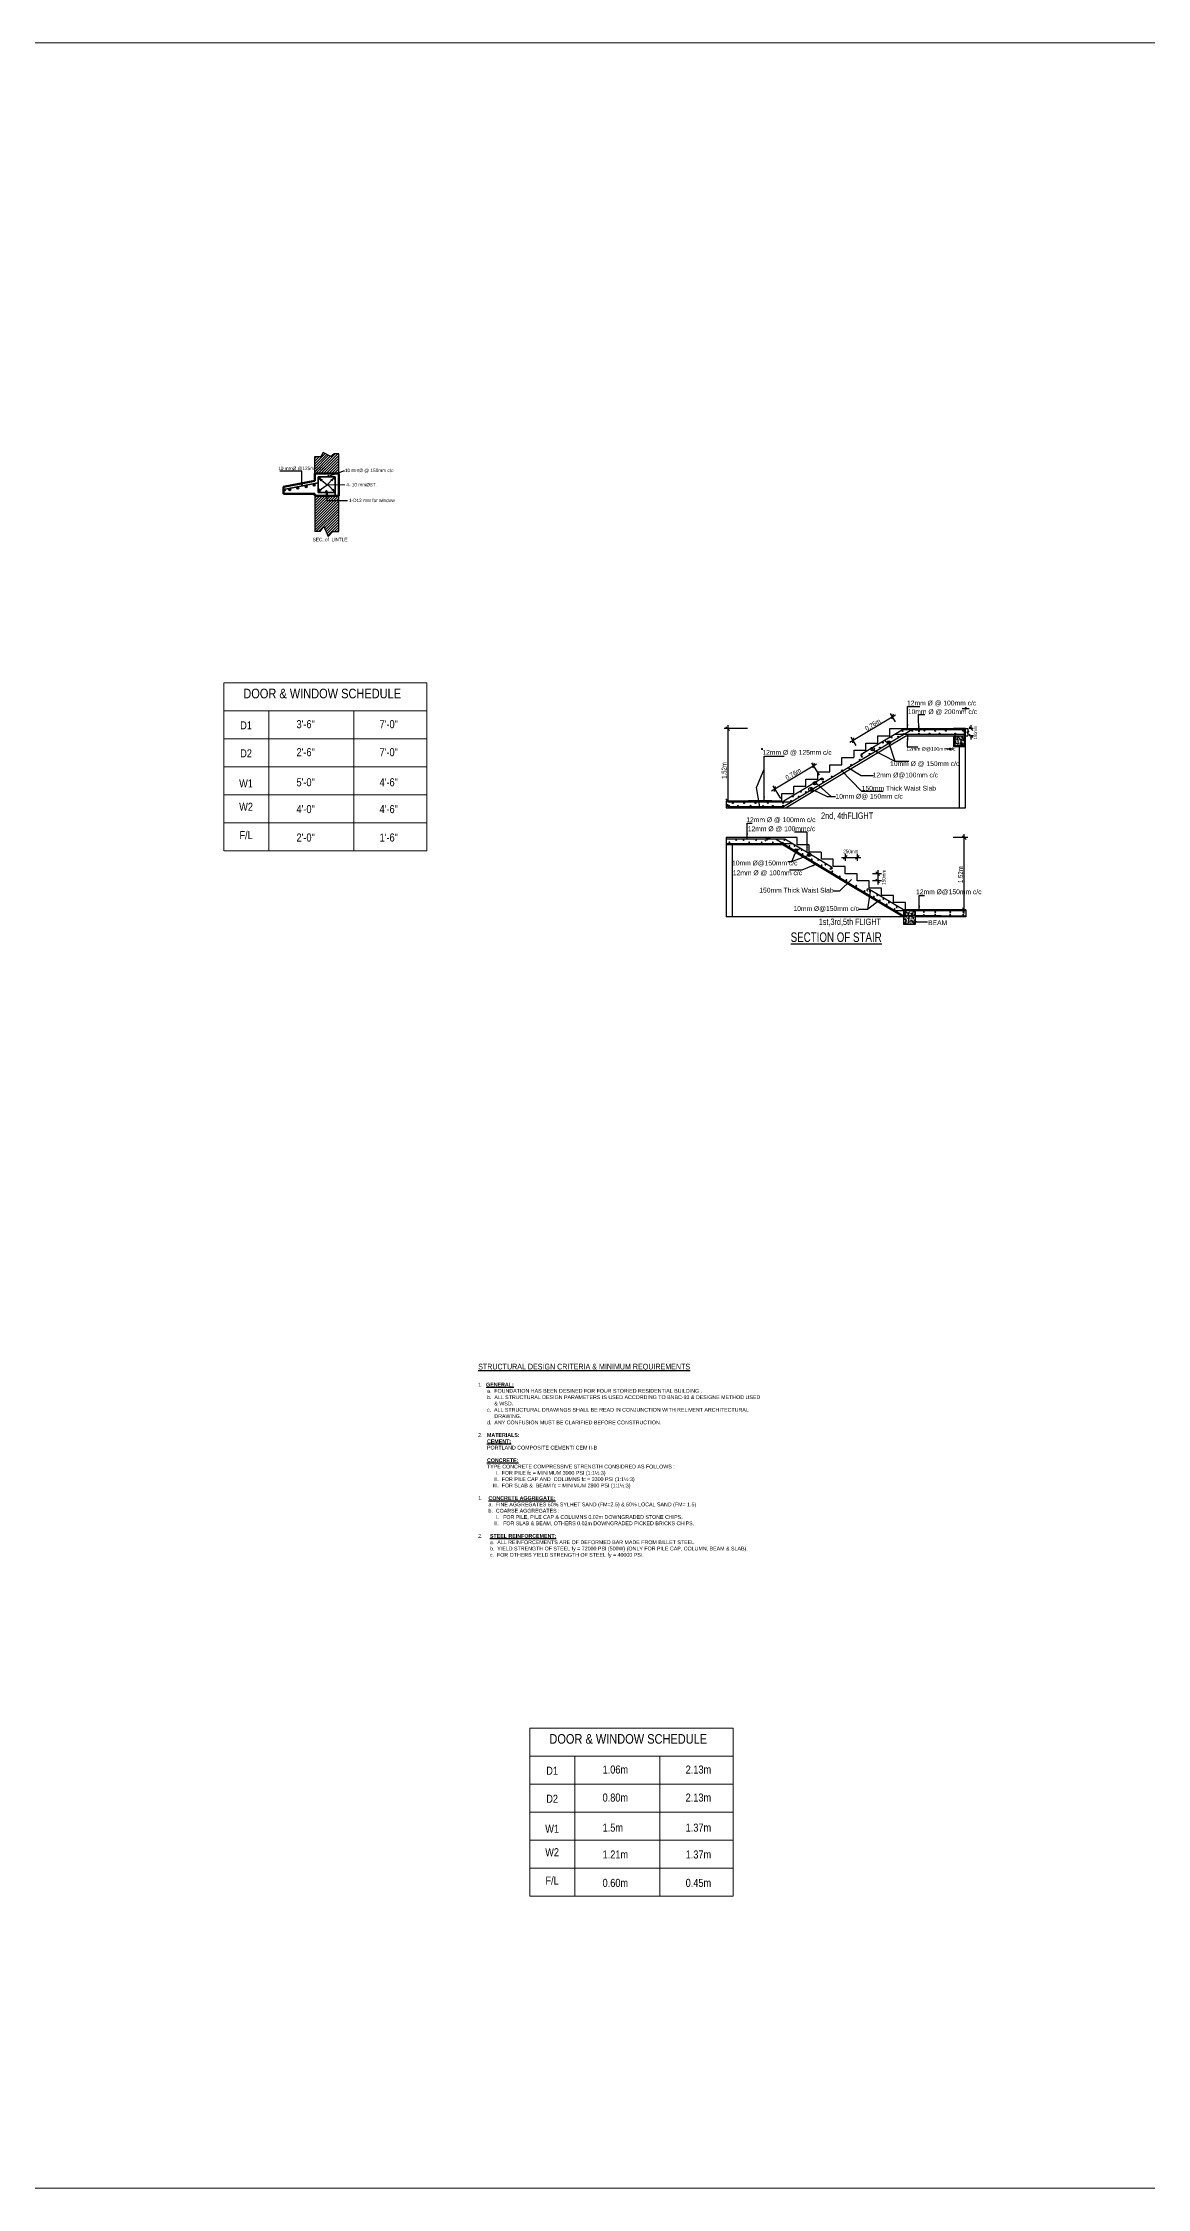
# Model space of a CAD drawing. Header units: inches. Extents: x -4010 to 92088, y -38563 to -1318.
# Drawn here: x 33774 to 34601, y -17502 to -15893 of the extents above; entities that cross this region are included whole.
import ezdxf

# ---------------------------------------------------------------- set-up
doc = ezdxf.new("R2010")
doc.units = ezdxf.units.IN
doc.header["$MEASUREMENT"] = 0
for name, color, linetype, lineweight in [('1-FOUNDATION DIM', 31, 'Continuous', 5), ('Co', 22, 'Continuous', 30), ('Column', 2, 'Continuous', 50), ('DIM', 7, 'Continuous', 15), ('R0D', 1, 'Continuous', 35), ('wall-2', 7, 'Continuous', 25)]:
    doc.layers.add(name, color=color, linetype=linetype, lineweight=lineweight)
for name, color, linetype in [('FUNITURE', 11, 'Continuous'), ('Hatch', 3, 'Continuous'), ('TEX', 7, 'Continuous'), ('wall', 3, 'Continuous')]:
    doc.layers.add(name, color=color, linetype=linetype)
doc.styles.add('DIMTXT', font='arial.ttf', dxfattribs={"height": 6})
doc.styles.get("Standard").update_dxf_attribs({"font": 'ARIALN.TTF'})
doc.styles.add('STYLE20', font='swisscl.ttf')
doc.dimstyles.new('_30', dxfattribs={"dimscale": 0.4, "dimtxt": 7, "dimasz": 5, "dimexe": 6, "dimexo": 2, "dimgap": 2, "dimtad": 1, "dimdec": 0, "dimzin": 3, "dimdsep": 46, "dimlunit": 3, "dimtxsty": 'Standard', "dimblk": 'OBLIQUE', "dimcen": 0, "dimdle": 5, "dimclrt": 7, "dimazin": 0, "dimtfac": 0.0375, "dimtdec": 0, "dimtofl": 0, "dimtmove": 0, "dimatfit": 3, "dimldrblk": 'OPEN30', "dimfxl": 6, "dimtvp": 0.8, "dimtolj": 1, "dimtzin": 0, "dimlwe": -1, "dimarcsym": 0})
doc.dimstyles.new('STANDARD_WS', dxfattribs={"dimtxt": 0.18, "dimasz": 0.18, "dimexe": 0.18, "dimexo": 0.0625, "dimgap": 0.09, "dimtad": 0, "dimtih": 1, "dimtoh": 1, "dimdec": 4, "dimzin": 0, "dimdsep": 46, "dimlunit": 4, "dimtxsty": 'Standard', "dimcen": 0.09, "dimadec": 0, "dimazin": 0, "dimtfac": 1, "dimtdec": 4, "dimtofl": 0, "dimtmove": 0, "dimatfit": 3, "dimfxl": 1, "dimfrac": 2, "dimtolj": 1, "dimtzin": 0, "dimarcsym": 0})

# ---------------------------------------------------------------- blocks, each defined once
blk = doc.blocks.new('_Oblique')
at = {"color": 0, "linetype": 'ByBlock', "lineweight": -2}
blk.add_line((-0.5, -0.5), (0.5, 0.5), dxfattribs=at)
blk = doc.blocks.new('_Open30')
at = {"color": 0, "linetype": 'ByBlock', "lineweight": -2}
for p, q in [((-1, 0.27), (0, 0)), ((0, 0), (-1, -0.27)), ((0, 0), (-1, 0))]:
    blk.add_line(p, q, dxfattribs=at)

msp = doc.modelspace()

# ---------------------------------------------------------------- hatches: boundary and pattern name
at = {"layer": 'FUNITURE'}
h = msp.add_hatch(dxfattribs=at)
h.set_pattern_fill('AR-CONC', color=0, scale=0.45144, style=0)
h.set_pattern_definition([(50, (21478.2394, -22225.1335), (3.23799937, -0.28328824), [0.33858, -3.72438]), (355, (21478.2394, -22225.1335), (-0.626379, 3.3956962), [0.270864, -2.979504]), (100.4514, (21478.5093, -22225.157), (2.61162275, 3.1124059), [0.2877487, -3.16523595]), (46.1842, (21478.2394, -22224.2307), (4.817953, -0.747219), [0.50787, -5.58657]), (96.6356, (21478.641, -22224.293), (4.2194413, 4.3975577), [0.431623, -4.7478532]), (351.1842, (21478.2394, -22224.2307), (4.2194379, 4.397561), [0.406296, -4.469256]), (21, (21478.691, -22224.4564), (2.6946772, -1.8175827), [0.33858, -3.72438]), (326, (21478.691, -22224.4564), (1.0984227, 3.2736174), [0.270864, -2.979504]), (71.4514, (21478.9154, -22224.608), (3.793101, 1.4560317), [0.2877487, -3.16523595]), (37.5, (21478.2394, -22225.1335), (0.05489445, 1.50281601), [0, -2.9433888, 0, -3.024648, 0, -2.99079]), (7.5, (21478.2394, -22225.1335), (1.18760112, 1.78053223), [0, -1.7245008, 0, -2.8756728, 0, -1.139886]), (327.5, (21477.2327, -22225.1335), (2.40988801, -0.10182171), [0, -1.1286, 0, -3.521232, 0, -4.672404]), (317.5, (21476.7813, -22225.1335), (2.63273564, 0.45191393), [0, -1.46718, 0, -2.3384592, 0, -3.318084])])
h.paths.add_polyline_path([(34456.88, -16420.142), (34464.092, -16420.142), (34464.092, -16412.93), (34456.88, -16412.93)], flags=17)
h.paths.add_polyline_path([(34456.88, -16420.142), (34456.88, -16412.93), (34455.979, -16412.93), (34455.979, -16421.043), (34464.993, -16421.043), (34464.993, -16412.93), (34464.092, -16412.93), (34464.092, -16414.282), (34464.092, -16420.142)])
h = msp.add_hatch(dxfattribs=at)
h.set_pattern_fill('AR-CONC', color=0, scale=0.45144, style=0)
h.set_pattern_definition([(50, (21478.3093, -22228.588), (3.23799937, -0.28328824), [0.33858, -3.72438]), (355, (21478.3093, -22228.588), (-0.626379, 3.3956962), [0.270864, -2.979504]), (100.4514, (21478.5792, -22228.6117), (2.61162275, 3.1124059), [0.2877487, -3.16523595]), (46.1842, (21478.3093, -22227.6852), (4.817953, -0.747219), [0.50787, -5.58657]), (96.6356, (21478.711, -22227.7475), (4.2194413, 4.3975577), [0.431623, -4.7478532]), (351.1842, (21478.3093, -22227.685), (4.2194379, 4.397561), [0.406296, -4.469256]), (21, (21478.7608, -22227.911), (2.6946772, -1.8175827), [0.33858, -3.72438]), (326, (21478.7608, -22227.911), (1.0984227, 3.2736174), [0.270864, -2.979504]), (71.4514, (21478.9853, -22228.0624), (3.793101, 1.4560317), [0.2877487, -3.16523595]), (37.5, (21478.3093, -22228.5881), (0.05489445, 1.50281601), [0, -2.9433888, 0, -3.024648, 0, -2.99079]), (7.5, (21478.3093, -22228.5881), (1.18760112, 1.78053223), [0, -1.7245008, 0, -2.8756728, 0, -1.139886]), (327.5, (21477.3026, -22228.5881), (2.40988801, -0.10182171), [0, -1.1286, 0, -3.521232, 0, -4.672404]), (317.5, (21476.8512, -22228.5881), (2.63273564, 0.45191393), [0, -1.46718, 0, -2.3384592, 0, -3.318084])])
h.paths.add_polyline_path([(34427.365, -16547.848), (34418.6, -16547.848), (34418.351, -16547.698), (34418.351, -16554.158), (34427.365, -16554.158)])
h.paths.add_polyline_path([(34427.365, -16544.243), (34419.599, -16544.243), (34418.351, -16544.243), (34418.351, -16547.698), (34418.6, -16547.848), (34427.365, -16547.848)])
h.paths.add_polyline_path([(34426.242, -16544.976, -1), (34426.918, -16544.976, -1)], flags=16)
h.paths.add_polyline_path([(34426.872, -16547.229, -1), (34426.196, -16547.229, -1)], flags=16)
h.paths.add_polyline_path([(34419.596, -16544.942, 1), (34420.272, -16544.942, 1)], flags=16)
h.paths.add_polyline_path([(34419.152, -16547.051, 1), (34418.476, -16547.051, 1)], flags=16)
h.paths.add_polyline_path([(34427.365, -16543.341), (34419.849, -16543.341), (34418.351, -16543.341), (34418.351, -16543.494), (34419.599, -16544.243), (34427.365, -16544.243)])
at = {"layer": 'Hatch', "linetype": 'ByBlock', "lineweight": 18}
h = msp.add_hatch(dxfattribs=at)
h.set_pattern_fill('ANSI31', color=256, scale=11.25, style=0)
h.set_pattern_definition([(45, (13443.2926, -22063.9652), (-0.99436891, 0.99436891), [])])
h.paths.add_polyline_path([(33995.214, -16232.996), (33977.168, -16232.996), (33977.168, -16259.715), (33981.293, -16259.715), (33983.918, -16255.965), (33987.293, -16263.465), (33990.668, -16259.715), (33995.214, -16259.715)])
h.paths.add_polyline_path([(33995.214, -16201.59), (33991.793, -16201.59), (33989.168, -16203.465), (33983.543, -16200.465), (33981.668, -16203.465), (33977.168, -16203.465), (33977.168, -16216.215), (33995.214, -16216.215)])
at = {"layer": 'R0D', "ltscale": 100}
for points in [[(33959.168, -16228.215, 1), (33957.668, -16228.215, 1)], [(33965.168, -16227.09, 1), (33963.668, -16227.09, 1)], [(33971.543, -16225.965, 1), (33970.043, -16225.965, 1)], [(33977.543, -16224.84, 1), (33976.043, -16224.84, 1)], [(33979.588, -16219.792, 1), (33981.651, -16219.792, 1)], [(33990.84, -16219.792, 1), (33992.902, -16219.792, 1)], [(33979.588, -16229.554, 1), (33981.651, -16229.554, 1)], [(33984.863, -16229.668, 1), (33986.925, -16229.668, 1)], [(33990.84, -16229.554, 1), (33992.902, -16229.554, 1)]]:
    msp.add_hatch(color=256, dxfattribs=at).paths.add_polyline_path(points)

# ---------------------------------------------------------------- linework, layer by layer
at = {"lineweight": 30, "ltscale": 28}
for p, q in [((34286.671, -16404.817), (34286.671, -16462.509)), ((34378.273, -16417.672), (34412.498, -16397.137)), ((34412.491, -16402.383), (34408.787, -16396.21)), ((34410.642, -16396.673), (34409.715, -16400.384)), ((34468.936, -16404.817), (34468.936, -16407.522)), ((34301.473, -16407.522), (34283.967, -16407.522)), ((34285.34, -16406.198), (34288.044, -16408.902)), ((34382.905, -16420.135), (34379.201, -16413.961)), ((34381.056, -16414.425), (34380.129, -16418.135)), ((34470.516, -16407.522), (34467.566, -16407.522)), ((34468.936, -16412.93), (34467.566, -16412.93)), ((34470.288, -16408.874), (34467.584, -16406.169)), ((34467.584, -16411.578), (34470.288, -16414.282)), ((34470.516, -16412.93), (34468.338, -16412.93)), ((34468.936, -16412.93), (34468.936, -16415.635)), ((34319.561, -16454.183), (34353.222, -16433.986)), ((34349.512, -16433.058), (34355.153, -16442.46)), ((34351.367, -16433.522), (34350.439, -16437.233)), ((34320.488, -16450.472), (34326.13, -16459.874)), ((34322.344, -16450.936), (34321.416, -16454.646)), ((34285.319, -16460.256), (34288.023, -16462.96)), ((34319.815, -16461.608), (34302.309, -16461.608)), ((34374.777, -16501.362), (34374.777, -16506.597)), ((34383.791, -16501.362), (34383.791, -16506.597)), ((34466.639, -16489.255), (34455.587, -16489.255)), ((34462.582, -16487.903), (34465.287, -16490.607)), ((34463.934, -16546.045), (34463.934, -16486.551)), ((34372.073, -16504.067), (34386.496, -16504.067)), ((34376.129, -16502.714), (34373.425, -16505.419)), ((34385.144, -16502.714), (34382.439, -16505.419)), ((34401.837, -16516.298), (34395.163, -16516.298)), ((34400.484, -16517.65), (34397.78, -16514.946)), ((34399.132, -16513.594), (34399.132, -16524.411)), ((34401.837, -16521.707), (34395.163, -16521.707)), ((34400.484, -16523.059), (34397.78, -16520.355)), ((34443.903, -16543.341), (34432.852, -16543.341)), ((34462.582, -16541.989), (34465.287, -16544.693))]:
    msp.add_line(p, q, dxfattribs=at)
at = {"color": 0, "lineweight": 25, "ltscale": 28}
for p, q in [((34462.475, -16392.368), (34467.747, -16392.368)), ((34437.93, -16422.781), (34437.93, -16422.781)), ((34450.679, -16422.781), (34455.95, -16422.781))]:
    msp.add_line(p, q, dxfattribs=at)
for p, q in [((34465.997, -16410.188), (34465.922, -16410.188)), ((34465.922, -16410.188), (34466.677, -16411.183)), ((34467.466, -16410.188), (34465.997, -16410.188)), ((34466.677, -16407.522), (34466.677, -16409.246)), ((34466.677, -16409.246), (34467.466, -16410.188)), ((34466.677, -16411.183), (34466.677, -16412.93))]:
    msp.add_line(p, q)
for points, const_width in [([(34465.591, -16392.368, -1), (34464.631, -16392.368, -1)], 0.96), ([(34311.967, -16422.781, 1), (34312.767, -16422.781, 1)], 0.8), ([(34453.795, -16422.781, -1), (34452.835, -16422.781, -1)], 0.96)]:
    msp.add_lwpolyline(points, format="xyb", close=True, dxfattribs=dict(at, const_width=const_width))
at = {"layer": '1-FOUNDATION DIM'}
msp.add_lwpolyline([(28242.348, -15893.413), (37083.326, -15893.413), (37083.326, -17501.775), (28242.348, -17501.775)], close=True, dxfattribs=at)
at = {"layer": 'Column'}
for p, q in [((33953.918, -16226.34), (33977.168, -16221.84)), ((33953.918, -16231.59), (33953.918, -16226.34)), ((33977.168, -16216.215), (33995.214, -16216.215)), ((33977.168, -16221.84), (33977.168, -16216.215)), ((33995.214, -16216.215), (33995.214, -16232.996)), ((33977.168, -16231.59), (33953.918, -16231.59)), ((33977.168, -16232.996), (33977.168, -16231.59)), ((33977.168, -16232.996), (33995.214, -16232.996))]:
    msp.add_line(p, q, dxfattribs=at)
at = {"layer": 'Column', "color": 0, "linetype": 'ByBlock', "lineweight": 18}
for p, q in [((33979.746, -16218.793), (33979.746, -16218.793)), ((33979.746, -16218.793), (33979.746, -16222.965)), ((33909.06, -16373.212), (34061.31, -16373.212)), ((33909.06, -16373.212), (33909.06, -16436.212)), ((34061.31, -16373.212), (34061.31, -16436.212)), ((33909.06, -16394.212), (34061.31, -16394.212)), ((33942.81, -16394.212), (33942.81, -16436.212)), ((34006.56, -16394.212), (34006.56, -16436.212)), ((33909.06, -16415.212), (34061.31, -16415.212)), ((33909.06, -16436.212), (33909.06, -16499.212)), ((33909.06, -16436.212), (34061.31, -16436.212)), ((33909.06, -16436.212), (34061.31, -16436.212)), ((33942.81, -16436.212), (33942.81, -16499.212)), ((34006.56, -16436.212), (34006.56, -16499.212)), ((34061.31, -16436.212), (34061.31, -16499.212)), ((33909.06, -16457.212), (34061.31, -16457.212)), ((33909.06, -16478.212), (34061.31, -16478.212)), ((33909.06, -16499.212), (34061.31, -16499.212)), ((34138.421, -17156.994), (34290.671, -17156.994)), ((34138.421, -17156.994), (34138.421, -17219.994)), ((34290.671, -17156.994), (34290.671, -17219.994)), ((34138.421, -17177.994), (34290.671, -17177.994)), ((34172.171, -17177.994), (34172.171, -17219.994)), ((34235.921, -17177.994), (34235.921, -17219.994)), ((34138.421, -17198.994), (34290.671, -17198.994)), ((34138.421, -17219.994), (34138.421, -17282.994)), ((34138.421, -17219.994), (34290.671, -17219.994)), ((34138.421, -17219.994), (34290.671, -17219.994)), ((34172.171, -17219.994), (34172.171, -17282.994)), ((34235.921, -17219.994), (34235.921, -17282.994)), ((34290.671, -17219.994), (34290.671, -17282.994)), ((34138.421, -17240.994), (34290.671, -17240.994)), ((34138.421, -17261.994), (34290.671, -17261.994)), ((34138.421, -17282.994), (34290.671, -17282.994))]:
    msp.add_line(p, q, dxfattribs=at)
at = {"layer": 'DIM'}
msp.add_line((33986.543, -16224.691), (33999.684, -16224.691), dxfattribs=at)
at = {"layer": 'R0D', "ltscale": 100}
for p, q in [((33955.418, -16227.925), (33979.746, -16223.216)), ((33979.746, -16218.793), (33992.636, -16218.793)), ((33979.746, -16218.793), (33979.746, -16230.418)), ((33992.636, -16218.793), (33992.636, -16232.996)), ((33979.746, -16230.418), (33992.636, -16230.418))]:
    msp.add_line(p, q, dxfattribs=at)
for centre in [(33958.418, -16228.215), (33964.418, -16227.09), (33970.793, -16225.965), (33976.793, -16224.84)]:
    msp.add_circle(centre, 0.75, dxfattribs=at)
msp.add_arc((33955.418, -16228.59), 0.665, 90, 270, dxfattribs=at)
at = {"layer": 'wall'}
for p, q in [((33977.168, -16216.215), (33977.168, -16203.465)), ((33977.168, -16203.465), (33981.668, -16203.465)), ((33983.543, -16200.465), (33981.668, -16203.465)), ((33989.168, -16203.465), (33983.543, -16200.465)), ((33991.793, -16201.59), (33989.168, -16203.465)), ((33995.214, -16201.59), (33991.793, -16201.59)), ((33995.214, -16216.215), (33995.214, -16201.59)), ((33977.168, -16232.996), (33977.168, -16259.715)), ((33995.214, -16259.715), (33995.214, -16232.996)), ((33981.293, -16259.715), (33977.168, -16259.715)), ((33981.293, -16259.715), (33983.918, -16255.965)), ((33983.918, -16255.965), (33987.293, -16263.465)), ((33987.293, -16263.465), (33990.668, -16259.715)), ((33990.668, -16259.715), (33995.214, -16259.715))]:
    msp.add_line(p, q, dxfattribs=at)
at = {"layer": 'wall-2', "linetype": 'Continuous'}
for p, q in [((34420.572, -16412.93), (34375.496, -16439.975)), ((34390.279, -16418.339), (34399.293, -16418.339)), ((34390.279, -16423.747), (34390.279, -16418.339)), ((34399.293, -16418.339), (34399.293, -16412.93)), ((34399.293, -16412.93), (34408.307, -16412.93)), ((34408.307, -16407.522), (34464.993, -16407.522)), ((34408.307, -16412.93), (34408.307, -16407.522)), ((34420.572, -16412.93), (34453.379, -16412.93)), ((34420.572, -16412.93), (34464.993, -16412.93)), ((34460.486, -16467.016), (34460.486, -16421.043)), ((34464.993, -16407.522), (34466.677, -16407.522)), ((34464.993, -16412.93), (34466.677, -16412.93)), ((34464.993, -16467.016), (34464.993, -16421.043)), ((34363.236, -16434.565), (34372.25, -16434.565)), ((34363.236, -16439.973), (34363.236, -16434.565)), ((34372.25, -16434.565), (34372.25, -16429.156)), ((34372.25, -16429.156), (34381.264, -16429.156)), ((34400.541, -16422.846), (34374.569, -16438.43)), ((34381.264, -16423.747), (34390.279, -16423.747)), ((34381.264, -16423.747), (34381.264, -16429.156)), ((34375.496, -16439.975), (34330.428, -16467.016)), ((34336.192, -16450.791), (34345.207, -16450.791)), ((34336.192, -16456.199), (34336.192, -16450.791)), ((34345.207, -16445.382), (34354.221, -16445.382)), ((34345.207, -16450.791), (34345.207, -16445.382)), ((34354.221, -16439.973), (34363.236, -16439.973)), ((34354.221, -16445.382), (34354.221, -16439.973)), ((34285.547, -16461.608), (34327.178, -16461.608)), ((34285.547, -16461.608), (34285.547, -16467.016)), ((34285.547, -16467.016), (34464.993, -16467.016)), ((34300.492, -16462.509), (34327.428, -16462.509)), ((34300.492, -16466.115), (34328.427, -16466.115)), ((34327.178, -16461.608), (34327.178, -16456.199)), ((34327.178, -16456.199), (34336.192, -16456.199)), ((34338.72, -16489.255), (34285.617, -16489.255)), ((34285.617, -16489.255), (34285.617, -16494.664)), ((34328.207, -16494.664), (34285.617, -16494.664)), ((34285.617, -16494.664), (34285.617, -16548.75)), ((34290.125, -16494.664), (34290.125, -16548.75)), ((34328.207, -16494.664), (34381.009, -16526.345)), ((34337.471, -16499.171), (34381.473, -16525.572)), ((34338.72, -16494.664), (34338.72, -16489.255)), ((34347.734, -16494.664), (34338.72, -16494.664)), ((34347.734, -16500.072), (34347.734, -16494.664)), ((34356.748, -16500.072), (34347.734, -16500.072)), ((34356.748, -16500.072), (34356.748, -16505.481)), ((34365.763, -16505.481), (34356.748, -16505.481)), ((34365.763, -16510.889), (34365.763, -16505.481)), ((34374.777, -16510.889), (34365.763, -16510.889)), ((34374.777, -16516.298), (34374.777, -16510.889)), ((34383.791, -16516.298), (34374.777, -16516.298)), ((34383.791, -16521.707), (34383.791, -16516.298)), ((34381.009, -16526.345), (34418.351, -16548.75)), ((34381.473, -16525.572), (34418.6, -16547.848)), ((34392.806, -16521.707), (34383.791, -16521.707)), ((34392.806, -16527.115), (34392.806, -16521.707)), ((34401.82, -16527.115), (34392.806, -16527.115)), ((34401.82, -16532.524), (34401.82, -16527.115)), ((34410.835, -16532.524), (34401.82, -16532.524)), ((34410.835, -16537.933), (34410.835, -16532.524)), ((34418.351, -16548.75), (34285.617, -16548.75)), ((34419.849, -16537.933), (34410.835, -16537.933)), ((34446.535, -16547.848), (34418.6, -16547.848)), ((34446.535, -16544.243), (34419.599, -16544.243)), ((34419.849, -16543.341), (34419.849, -16537.933)), ((34465.063, -16543.341), (34419.849, -16543.341)), ((34446.535, -16548.75), (34427.365, -16548.75)), ((34465.063, -16548.75), (34427.365, -16548.75)), ((34465.063, -16543.341), (34465.063, -16548.75))]:
    msp.add_line(p, q, dxfattribs=at)
for points in [[(34424.58, -16408.423), (34374.569, -16438.43)], [(34417.571, -16408.423), (34386.812, -16426.879)], [(34464.993, -16412.029), (34411.562, -16412.029)], [(34464.993, -16408.423), (34417.571, -16408.423)], [(34455.979, -16412.93), (34455.979, -16421.043), (34464.993, -16421.043), (34464.993, -16407.522), (34455.979, -16407.522), (34455.979, -16407.522)], [(34456.88, -16412.029), (34456.88, -16420.142), (34464.092, -16420.142), (34464.092, -16408.423), (34464.092, -16408.423)], [(34464.092, -16408.423), (34464.092, -16414.282), (34462.889, -16415.34)], [(34286.623, -16462.509), (34327.428, -16462.509), (34354.308, -16446.381)], [(34374.569, -16438.43), (34328.427, -16466.115), (34286.671, -16466.115)], [(34286.671, -16466.115), (34286.671, -16464.259)], [(34317.591, -16462.509), (34334.436, -16462.509)], [(34285.617, -16490.156), (34329.456, -16490.156), (34361.147, -16509.171)], [(34285.617, -16493.762), (34335.465, -16493.762)], [(34322.447, -16490.156), (34381.473, -16525.572)], [(34381.473, -16525.572), (34418.6, -16547.848), (34465.063, -16547.848)], [(34465.063, -16544.243), (34419.599, -16544.243), (34393.268, -16528.444)], [(34429.436, -16544.243), (34412.591, -16544.243)]]:
    msp.add_lwpolyline(points, dxfattribs=at)
for points in [[(34400.999, -16421.674, -1), (34400.323, -16421.674, -1)], [(34403.253, -16417.987, -1), (34402.577, -16417.987, -1)], [(34407.768, -16417.836, -1), (34407.092, -16417.836, -1)], [(34409.865, -16414.149, -1), (34409.189, -16414.149, -1)], [(34414.756, -16413.572, -1), (34414.08, -16413.572, -1)], [(34418.11, -16409.276, -1), (34417.434, -16409.276, -1)], [(34418.853, -16411.637, -1), (34418.177, -16411.637, -1)], [(34425.305, -16409.13, -1), (34424.629, -16409.13, -1)], [(34430.334, -16411.324, -1), (34429.658, -16411.324, -1)], [(34434.559, -16409.035, -1), (34433.883, -16409.035, -1)], [(34438.171, -16411.181, -1), (34437.495, -16411.181, -1)], [(34442.555, -16409.224, -1), (34441.879, -16409.224, -1)], [(34445.629, -16411.163, -1), (34444.953, -16411.163, -1)], [(34450.553, -16409.224, -1), (34449.877, -16409.224, -1)], [(34457.518, -16411.163, -1), (34456.842, -16411.163, -1)], [(34463.504, -16409.224, -1), (34462.828, -16409.224, -1)], [(34379.518, -16434.749, -1), (34378.842, -16434.749, -1)], [(34386.13, -16430.861, -1), (34385.453, -16430.861, -1)], [(34387.384, -16427.351, -1), (34386.708, -16427.351, -1)], [(34393.362, -16426.42, -1), (34392.686, -16426.42, -1)], [(34395.579, -16422.728, -1), (34394.903, -16422.728, -1)], [(34349.509, -16452.745, -1), (34348.833, -16452.745, -1)], [(34352.378, -16448.488, -1), (34351.701, -16448.488, -1)], [(34357.348, -16445.706, -1), (34356.672, -16445.706, -1)], [(34358.56, -16447.314, -1), (34357.884, -16447.314, -1)], [(34364.992, -16443.495, -1), (34364.315, -16443.495, -1)], [(34372.799, -16438.87, -1), (34372.123, -16438.87, -1)], [(34288.173, -16465.371, -1), (34287.497, -16465.371, -1)], [(34290.882, -16463.344, -1), (34290.206, -16463.344, -1)], [(34294.726, -16465.371, -1), (34294.05, -16465.371, -1)], [(34299.335, -16463.344, -1), (34298.659, -16463.344, -1)], [(34304.024, -16465.371, -1), (34303.348, -16465.371, -1)], [(34307.946, -16463.314, -1), (34307.27, -16463.314, -1)], [(34313.674, -16465.588, -1), (34312.997, -16465.588, -1)], [(34317.151, -16463.22, -1), (34316.475, -16463.22, -1)], [(34320.831, -16465.496, -1), (34320.155, -16465.496, -1)], [(34328.551, -16465.317, -1), (34327.875, -16465.317, -1)], [(34328.687, -16463.243, -1), (34328.01, -16463.243, -1)], [(34334.521, -16461.768, -1), (34333.844, -16461.768, -1)], [(34335.908, -16458.432, -1), (34335.232, -16458.432, -1)], [(34340.283, -16458.475, -1), (34339.607, -16458.475, -1)], [(34341.853, -16454.925, -1), (34341.177, -16454.925, -1)], [(34345.481, -16455.104, -1), (34344.805, -16455.104, -1)], [(34287.591, -16492.896, 1), (34288.267, -16492.896, 1)], [(34292.728, -16490.958, 1), (34293.405, -16490.958, 1)], [(34298.229, -16490.958, 1), (34298.905, -16490.958, 1)], [(34302.442, -16492.896, 1), (34303.118, -16492.896, 1)], [(34307.579, -16490.958, 1), (34308.255, -16490.958, 1)], [(34311.792, -16492.896, 1), (34312.468, -16492.896, 1)], [(34316.019, -16490.768, 1), (34316.695, -16490.768, 1)], [(34320.128, -16492.915, 1), (34320.804, -16492.915, 1)], [(34327.605, -16493.058, 1), (34328.281, -16493.058, 1)], [(34328.784, -16490.864, 1), (34329.461, -16490.864, 1)], [(34332.677, -16495.647, 1), (34333.353, -16495.647, 1)], [(34336.383, -16495.344, 1), (34337.059, -16495.344, 1)], [(34337.716, -16498.717, 1), (34338.393, -16498.717, 1)], [(34341.75, -16498.43, 1), (34342.426, -16498.43, 1)], [(34342.446, -16501.737, 1), (34343.122, -16501.737, 1)], [(34347.493, -16502.064, 1), (34348.169, -16502.064, 1)], [(34349.297, -16505.754, 1), (34349.973, -16505.754, 1)], [(34354.137, -16506.041, 1), (34354.813, -16506.041, 1)], [(34356.764, -16510.031, 1), (34357.44, -16510.031, 1)], [(34359.573, -16509.437, 1), (34360.249, -16509.437, 1)], [(34363.955, -16511.948, 1), (34364.631, -16511.948, 1)], [(34364.737, -16514.74, 1), (34365.414, -16514.74, 1)], [(34370.359, -16518.495, 1), (34371.035, -16518.495, 1)], [(34375.327, -16521.159, 1), (34376.003, -16521.159, 1)], [(34382.725, -16525.37, 1), (34383.401, -16525.37, 1)], [(34388.945, -16529.354, 1), (34389.621, -16529.354, 1)], [(34392.805, -16529.19, 1), (34393.481, -16529.19, 1)], [(34395.953, -16533.622, 1), (34396.629, -16533.622, 1)], [(34398.411, -16532.355, 1), (34399.088, -16532.355, 1)], [(34400.286, -16536.277, 1), (34400.963, -16536.277, 1)], [(34402.965, -16535.184, 1), (34403.641, -16535.184, 1)], [(34405.499, -16539.445, 1), (34406.175, -16539.445, 1)], [(34407.157, -16537.831, 1), (34407.833, -16537.831, 1)], [(34411.464, -16542.953, 1), (34412.14, -16542.953, 1)], [(34413.014, -16541.382, 1), (34413.69, -16541.382, 1)], [(34418.476, -16547.051, 1), (34419.152, -16547.051, 1)], [(34419.596, -16544.942, 1), (34420.272, -16544.942, 1)], [(34426.196, -16547.229, 1), (34426.872, -16547.229, 1)], [(34426.242, -16544.976, 1), (34426.918, -16544.976, 1)], [(34433.353, -16544.953, 1), (34434.03, -16544.953, 1)], [(34433.353, -16547.322, 1), (34434.03, -16547.322, 1)], [(34441.819, -16547.105, 1), (34442.495, -16547.105, 1)], [(34441.888, -16545.077, 1), (34442.564, -16545.077, 1)], [(34453.076, -16547.105, 1), (34453.753, -16547.105, 1)], [(34453.146, -16545.077, 1), (34453.822, -16545.077, 1)], [(34462.879, -16547.105, 1), (34463.555, -16547.105, 1)], [(34462.948, -16545.077, 1), (34463.624, -16545.077, 1)]]:
    msp.add_lwpolyline(points, format="xyb", close=True, dxfattribs=at)
for points in [[(34406.699, -16414.946), (34405.054, -16415.934, 0.93798466), (34405.651, -16417.174, 0.27698396)], [(34427.157, -16408.423), (34429.651, -16408.423, -1), (34429.651, -16409.915, -1)], [(34391.259, -16424.21), (34386.91, -16426.82, 1.21867075), (34388.12, -16428.321)], [(34353.521, -16446.854), (34357, -16444.766, -1.05148718), (34357.789, -16446.244, -0.42340838)], [(34318.825, -16490.156), (34315.26, -16490.156, 1), (34315.26, -16491.756, 1)], [(34338.745, -16495.73), (34340.139, -16496.566, -0.80127874), (34339.708, -16498.163, -1.76619038)], [(34359.028, -16507.9), (34364.397, -16511.121, -1.21867075), (34363.186, -16512.621)], [(34395.695, -16529.9), (34392.216, -16527.813, 1.05148718), (34391.427, -16529.291, 0.42340838)]]:
    msp.add_lwpolyline(points, format="xyb", dxfattribs=at)
msp.add_lwpolyline([(34418.351, -16554.158), (34427.365, -16554.158), (34427.365, -16543.341), (34418.351, -16543.341)], close=True, dxfattribs=at)
for centre, radius in [((34407.43, -16417.836), 1.173), ((34395.241, -16422.728), 1.343), ((34348.975, -16453.021), 1.489), ((34352.04, -16448.488), 1.239), ((34338.055, -16498.717), 1.142), ((34347.831, -16502.064), 1.376)]:
    msp.add_circle(centre, radius, dxfattribs=at)

# ---------------------------------------------------------------- texts
at = {"lineweight": 30, "ltscale": 28, "attachment_point": 1, "style": 'STYLE20'}
for s, insert, char_height, width, rotation in [('0.76m', (34389.085, -16406.289), 3.6057, 52.76088, 31.116534), ('150mm', (34471.13, -16415.486), 2.3798, 52.76088, 90), ('1.52m', (34282.19, -16445.193), 3.6057, 45.31675, 90), ('0.76m', (34329.476, -16443.19), 3.6057, 52.76088, 31.116534), ('150mm', (34402.316, -16524.652), 2.7043, 52.76088, 90), ('1.52m', (34459.311, -16523.262), 3.6057, 45.31675, 90)]:
    msp.add_mtext(s, dxfattribs=dict(at, insert=insert, char_height=char_height, width=width, rotation=rotation))
at = {"lineweight": 30, "ltscale": 28, "insert": (34373.295, -16498.298), "char_height": 2.7043, "width": 52.76088, "attachment_point": 1, "style": 'STYLE20'}
msp.add_mtext('250mm', dxfattribs=at)
at = {"insert": (34099.685, -16883.724), "char_height": 4.255027, "width": 212.75343, "attachment_point": 1, "style": 'STYLE20'}
msp.add_mtext('\\A1;{\\LSTRUCTURAL DESIGN CRITERIA & MINIMUM REQUIREMENTS\\P\\P\\H0.6667x;\\l1.   \\fArial|b1|i0|c0|p34;\\LGENERAL:\\fArial|b0|i0|c0|p34;\\l\\P      a.  FOUNDATION HAS BEEN DESINED FOR FOUR STORIED RESIDENTIAL BUILDING .\\P\\pt6;      b.  ALL STRUCTURAL DESIGN PARAMETERS IS USED ACCORDING TO BNBC-93 & DESIGNE METHOD USED\\P           & WSD.\\P\\ptz;      c.  ALL STRUCTURAL DRAWINGS SHALL BE READ IN CONJUNCTION WITH RELIVENT ARCHITECTURAL \\P           DRAWING.\\P      d.  ANY CONFUSION MUST BE CLARIFIED BEFORE CONSTRUCTION.\\P\\P2.   \\fArial|b1|i0|c0|p34;MATERIALS:\\fArial|b0|i0|c0|p34;\\P      \\fArial|b1|i0|c0|p34;\\LCEMENT:\\P\\fArial|b0|i0|c0|p34;\\l      PORTLAND COMPOSITE CEMENT/ CEM II-B\\P\\P\\fArial|b1|i0|c0|p34;      \\LCONCRETE:\\P\\fArial|b0|i0|c0|p34;\\l      TYPE CONCRETE COMPRESSIVE STRENGTH CONSIDRED AS FOLLOWS :\\P            I.  FOR PILE fc = MINIMUM 3000 PSI (1:1\\A0;½\\A1;:3)\\P           II.  FOR PILE CAP AND  COLUMNS fc = 3300 PSI (1:1\\A0;½\\A1;:3)\\P          III.  FOR SLAB &  BEAM fc = MINIMUM 2800 PSI (1:1\\A0;½\\A1;:3)\\P\\P1.    \\fArial|b1|i0|c0|p34;\\LCONCRETE AGGREGATE:\\P\\fArial|b0|i0|c0|p34;\\l       a.  FINE AGGREGATES 50% SYLHET SAND (FM=2.5) & 50% LOCAL SAND (FM= 1.5)\\P       b.  COARSE AGGREGATES :\\P            I.   FOR PILE, PILE CAP & COLUMNS 0.02m DOWNGRADED STONE CHIPS.\\P           II.   FOR SLAB & BEAM, OTHERS 0.02m DOWNGRADED PICKED BRICKS CHIPS.\\P\\P2.     \\fArial|b1|i0|c0|p34;\\LSTEEL REINFORCEMENT: \\P\\fArial|b0|i0|c0|p34;\\l        a.  ALL REINFORCEMENTS ARE OF DEFORMED BAR MADE FROM BILLET STEEL.\\P        b.  YIELD STRENGTH OF STEEL fy = 72000 PSI (500W) (ONLY FOR PILE CAP, COLUMN, BEAM & SLAB).\\P        c.  FOR OTHERS YIELD STRENGTH OF STEEL fy = 40000 PSI.}', dxfattribs=at)
at = {"layer": 'Co', "color": 0}
for s, height, p in [('DOOR & WINDOW SCHEDULE ', 7.2, (33923.69, -16384.811)), ('3\'-6"', 6, (33963.563, -16407.193)), ('7\'-0"', 6, (34025.813, -16407.193)), ('2\'-6"', 6, (33963.563, -16428.193)), ('7\'-0"', 6, (34025.813, -16428.193)), ('5\'-0"', 6, (33963.563, -16450.733)), ('4\'-6"', 6, (34025.813, -16450.733)), ('4\'-0"', 6, (33963.563, -16470.864)), ('4\'-6"', 6, (34025.813, -16470.864)), ('2\'-0"', 6, (33963.563, -16492.173)), ('1\'-6"', 6, (34025.813, -16492.173)), ('DOOR & WINDOW SCHEDULE ', 7.2, (34153.051, -17168.593)), ('1.06m', 6, (34192.925, -17190.974)), ('2.13m', 6, (34255.175, -17190.974)), ('0.80m', 6, (34192.925, -17211.974)), ('2.13m', 6, (34255.175, -17211.974)), ('1.5m', 6, (34192.925, -17234.515)), ('1.37m', 6, (34255.175, -17234.515)), ('1.21m', 6, (34192.925, -17254.646)), ('1.37m', 6, (34255.175, -17254.646)), ('0.60m', 6, (34192.925, -17275.955)), ('0.45m', 6, (34255.175, -17275.955))]:
    msp.add_text(s, height=height, dxfattribs=at).set_placement(p)
at = {"layer": 'TEX'}
for s, p in [('10 mm%%C @125mm c\\c ', (33949.797, -16213.722)), ('10 mm%%C @ 150mm c\\c ', (33999.825, -16215.222)), (' 4- 10 mm%%CST. ', (33999.825, -16225.948)), ('1-D12 mm for window ', (34002.825, -16237.722)), ('SEC. of  LINTLE', (33975.611, -16267.057))]:
    msp.add_text(s, height=2.57812, dxfattribs=at).set_placement(p)
at = {"layer": 'TEX', "char_height": 6, "width": 19.9794, "attachment_point": 5}
for s, insert in [('D1', (33925.734, -16405.076)), ('D2', (33925.734, -16426.076)), ('W1', (33925.734, -16448.617)), ('W2', (33925.734, -16466.143)), ('F/L', (33925.734, -16487.452)), ('D1', (34155.095, -17188.858)), ('D2', (34155.095, -17209.858)), ('W1', (34155.095, -17232.398)), ('W2', (34155.095, -17249.924)), ('F/L', (34155.095, -17271.234))]:
    msp.add_mtext(s, dxfattribs=dict(at, insert=insert))
at = {"layer": 'wall-2', "linetype": 'Continuous', "style": 'DIMTXT'}
for s, insert, char_height, attachment_point in [('12mm %%C @ 100mm c/c', (34472.916, -16386.535), 3.60574, 3), ('10mm %%C @ 200mm c/c', (34473.544, -16393.025), 3.60574, 3), ('12mm %%C@100mm c/c', (34457.418, -16421.386), 2.70431, 3), ('12mm %%C @ 125mm c/c', (34364.547, -16423.566), 3.60574, 3), ('10mm %%C @ 150mm c/c', (34460.231, -16431.987), 3.60574, 3), ('150mm Thick Waist Slab', (34387.111, -16450.442), 3.60574, 1), ('12mm %%C@100mm c/c', (34444.33, -16440.493), 3.60574, 3), ('10mm %%C@ 150mm c/c', (34417.916, -16456.436), 3.60574, 3), ('12mm %%C @ 100mm c/c', (34300.631, -16474.04), 3.60574, 1), ('12mm %%C @ 100mmc/c', (34301.763, -16480.816), 3.60574, 1), ('10mm %%C@150mm c/c', (34289.933, -16506.474), 3.60574, 1), ('12mm %%C @ 100mm c/c', (34290.56, -16513.83), 3.60574, 1), ('150mm Thick Waist Slab', (34310.334, -16526.892), 3.60574, 1), ('12mm %%C@150mm c/c', (34427.855, -16528.069), 3.60574, 1), ('10mm %%C@150mm c/c', (34335.973, -16540.611), 3.60574, 1), ('BEAM', (34436.89, -16551.247), 3.6057, 1)]:
    msp.add_mtext(s, dxfattribs=dict(at, insert=insert, char_height=char_height, attachment_point=attachment_point))
at = {"layer": 'wall-2', "linetype": 'Continuous', "attachment_point": 1, "style": 'STYLE20'}
for s, insert, char_height, width in [('{\\H1.779x;2nd, 4thFLIGHT}\\P{\\C3;  }', (34356.647, -16470.411), 2.70431, 2798.95689), ('{\\H1.779x;1st,3rd,5th FLIGHT}\\P{\\C3;  }', (34354.906, -16549.953), 2.70431, 2798.95689), ('{\\H1.977x;\\LSECTION OF STAIR\\H0.8888x;\\P\\H0.5691x;\\l\\C3;  }', (34333.881, -16560.321), 3.60574, 93.1191)]:
    msp.add_mtext(s, dxfattribs=dict(at, insert=insert, char_height=char_height, width=width))

# ---------------------------------------------------------------- leaders
at = {"layer": 'DIM'}
for points in [[(33967.582, -16225.571), (33967.582, -16214.581), (33951.138, -16214.581)], [(33979.746, -16229.464), (33986.543, -16224.691)], [(33980.798, -16219.96), (33986.543, -16224.691)], [(33986.191, -16218.793), (33999.074, -16214.18), (33999.451, -16214.18)], [(33991.115, -16220.107), (33986.543, -16224.691)], [(33991.773, -16229.537), (33986.728, -16224.506)], [(33986.191, -16230.418), (33986.191, -16236.567), (34001.768, -16236.567)]]:
    msp.add_leader(points, dimstyle='_30', dxfattribs=at)
at = {"layer": 'wall-2', "linetype": 'Continuous'}
for points, override in [([(34421.419, -16408.423), (34421.419, -16390.898), (34430.768, -16390.898)], {"dimscale": 1, "dimtxt": 10, "dimasz": 4, "dimexe": 4, "dimexo": 0.4375, "dimgap": 0, "dimlunit": 2, "dimdle": 4, "dimclre": 2, "dimclrt": 5, "dimfrac": 0}), ([(34429.994, -16409.832), (34429.651, -16397.05), (34434.364, -16397.05)], {"dimscale": 1, "dimtxt": 10, "dimasz": 4, "dimexe": 4, "dimexo": 0.4375, "dimgap": 0, "dimlunit": 2, "dimdle": 4, "dimclre": 2, "dimclrt": 5, "dimfrac": 0}), ([(34407.43, -16418.174), (34412.036, -16431.811)], {"dimscale": 1, "dimtxt": 10, "dimasz": 4, "dimexe": 4, "dimexo": 0.4375, "dimgap": 0, "dimlunit": 2, "dimdle": 4, "dimclre": 2, "dimclrt": 5, "dimfrac": 0}), ([(34421.49, -16412.029), (34421.236, -16421.083), (34429.085, -16421.083)], {"dimscale": 1, "dimtxt": 10, "dimasz": 4, "dimexe": 4, "dimexo": 0.4375, "dimgap": 0, "dimlunit": 2, "dimdle": 4, "dimclre": 2, "dimclrt": 5, "dimfrac": 0}), ([(34313.96, -16462.509), (34313.96, -16428.165), (34328.884, -16428.165)], {"dimscale": 1, "dimtxt": 10, "dimasz": 4, "dimexe": 4, "dimexo": 0.4375, "dimgap": 0, "dimlunit": 2, "dimdle": 4, "dimclre": 2, "dimclrt": 5, "dimfrac": 0}), ([(34377.22, -16436.839), (34386.654, -16442.726), (34395.902, -16442.726)], {"dimscale": 1, "dimtxt": 10, "dimasz": 4, "dimexe": 4, "dimexo": 0.4375, "dimgap": 0, "dimlunit": 2, "dimdle": 4, "dimclre": 2, "dimclrt": 5, "dimfrac": 0}), ([(34395.429, -16423.419), (34412.036, -16431.811), (34422.311, -16431.811)], {"dimscale": 1, "dimtxt": 10, "dimasz": 4, "dimexe": 4, "dimexo": 0.4375, "dimgap": 0, "dimlunit": 2, "dimdle": 4, "dimclre": 2, "dimclrt": 5, "dimfrac": 0}), ([(34310.691, -16466.115), (34308.306, -16451.717), (34313.96, -16437.857)], {"dimscale": 1, "dimtxt": 10, "dimasz": 4, "dimexe": 4, "dimexo": 0.4375, "dimgap": 0, "dimlunit": 2, "dimdle": 4, "dimclre": 2, "dimclrt": 5, "dimfrac": 0}), ([(34350.15, -16453.081), (34361.161, -16458.48), (34367.521, -16458.48)], {"dimscale": 1, "dimtxt": 10, "dimasz": 4, "dimexe": 4, "dimexo": 0.4375, "dimgap": 0, "dimlunit": 2, "dimdle": 4, "dimclre": 2, "dimclrt": 5, "dimfrac": 0}), ([(34353.27, -16448.635), (34364.341, -16458.48), (34367.521, -16458.48)], {"dimscale": 1, "dimtxt": 10, "dimasz": 4, "dimexe": 4, "dimexo": 0.4375, "dimgap": 0, "dimlunit": 2, "dimdle": 4, "dimclre": 2, "dimclrt": 5, "dimfrac": 0}), ([(34371.616, -16438.567), (34386.933, -16454.469), (34403.145, -16454.469)], {"dimscale": 1, "dimtxt": 10, "dimasz": 4, "dimexe": 4, "dimexo": 0.4375, "dimgap": 0, "dimlunit": 2, "dimdle": 4, "dimclre": 2, "dimclrt": 5, "dimfrac": 0}), ([(34301.259, -16490.156), (34301.259, -16478.469), (34305.112, -16478.469)], {"dimscale": 1, "dimtxt": 10, "dimasz": 4, "dimexe": 4, "dimexo": 0.4375, "dimgap": 0, "dimlunit": 2, "dimdle": 4, "dimclrd": 0, "dimclre": 2, "dimclrt": 5, "dimfrac": 0}), ([(34346.149, -16500.172), (34346.149, -16485.056), (34336.8, -16485.056)], {"dimscale": 1, "dimtxt": 10, "dimasz": 4, "dimexe": 4, "dimexo": 0.4375, "dimgap": 0, "dimlunit": 2, "dimdle": 4, "dimclre": 2, "dimclrt": 5, "dimfrac": 0}), ([(34338.055, -16499.055), (34334.429, -16507.39)], {"dimscale": 1, "dimtxt": 10, "dimasz": 4, "dimexe": 4, "dimexo": 0.4375, "dimgap": 0, "dimlunit": 2, "dimdle": 4, "dimclre": 2, "dimclrt": 5, "dimfrac": 0}), ([(34348.108, -16502.258), (34334.429, -16507.39), (34331.628, -16507.39)], {"dimscale": 1, "dimtxt": 10, "dimasz": 4, "dimexe": 4, "dimexo": 0.4375, "dimgap": 0, "dimlunit": 2, "dimdle": 4, "dimclre": 2, "dimclrt": 5, "dimfrac": 0}), ([(34353.837, -16508.99), (34342.33, -16513.634), (34333.082, -16513.634)], {"dimscale": 1, "dimtxt": 10, "dimasz": 4, "dimexe": 4, "dimexo": 0.4375, "dimgap": 0, "dimlunit": 2, "dimdle": 4, "dimclre": 2, "dimclrt": 5, "dimfrac": 0}), ([(34379.474, -16520.729), (34370.444, -16529.306), (34365.348, -16529.306)], {"dimscale": 1, "dimtxt": 10, "dimasz": 4, "dimexe": 4, "dimexo": 0.4375, "dimgap": 0, "dimlunit": 2, "dimdle": 4, "dimclre": 2, "dimclrt": 5, "dimfrac": 0}), ([(34393.402, -16529.407), (34391.524, -16543.139)], {"dimscale": 1, "dimtxt": 10, "dimasz": 4, "dimexe": 4, "dimexo": 0.4375, "dimgap": 0, "dimlunit": 2, "dimdle": 4, "dimclre": 2, "dimclrt": 5, "dimfrac": 0}), ([(34430.207, -16544.243), (34430.207, -16532.555), (34434.06, -16532.555)], {"dimscale": 1, "dimtxt": 10, "dimasz": 4, "dimexe": 4, "dimexo": 0.4375, "dimgap": 0, "dimlunit": 2, "dimdle": 4, "dimclre": 2, "dimclrt": 5, "dimfrac": 0}), ([(34400.286, -16536.277), (34391.524, -16543.139), (34384.587, -16543.139)], {"dimscale": 1, "dimtxt": 10, "dimasz": 4, "dimexe": 4, "dimexo": 0.4375, "dimgap": 0, "dimlunit": 2, "dimdle": 4, "dimclre": 2, "dimclrt": 5, "dimfrac": 0}), ([(34424.452, -16552.386), (34436.34, -16552.386)], {"dimscale": 1, "dimtxt": 10, "dimasz": 4, "dimexe": 4, "dimexo": 0.4375, "dimgap": 0, "dimlunit": 2, "dimdle": 4, "dimclre": 2, "dimclrt": 5, "dimfrac": 0})]:
    msp.add_leader(points, dimstyle='STANDARD_WS', override=override, dxfattribs=at)

doc.saveas('drawing.dxf')
